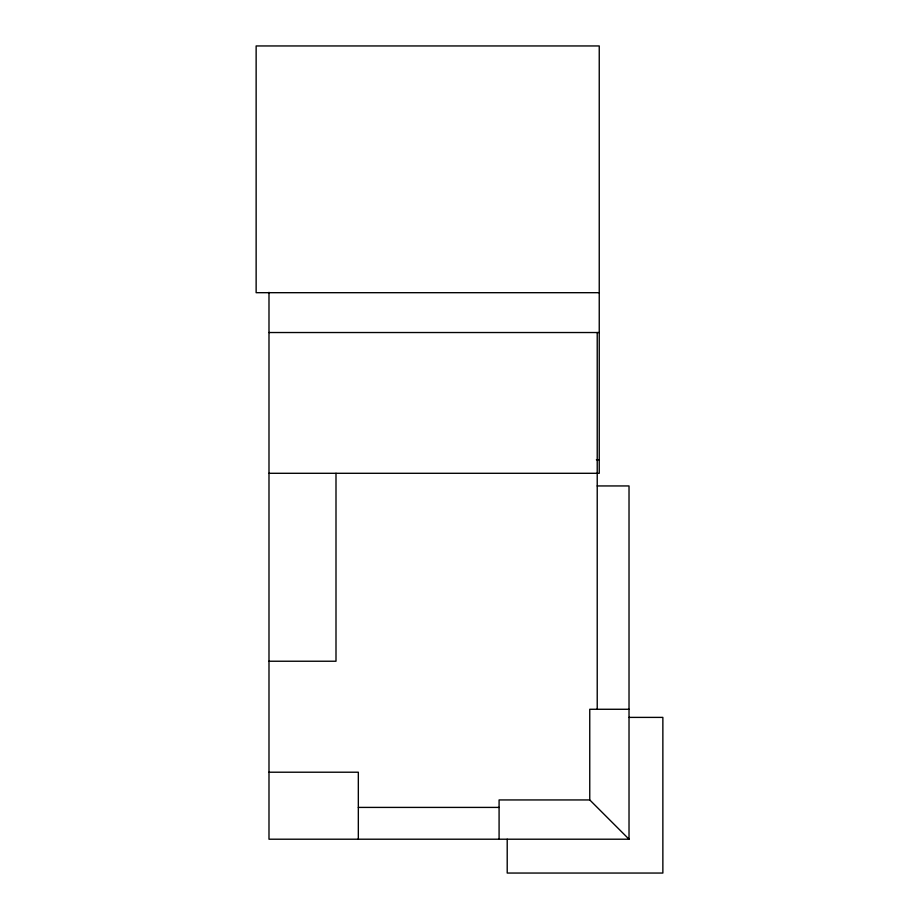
<?xml version="1.0" encoding="UTF-8"?>
<svg xmlns="http://www.w3.org/2000/svg" width="919" height="919" viewBox="0 0 919 919"><rect width="100%" height="100%" fill="white"/><g stroke="black" fill="none" stroke-linecap="round" stroke-linejoin="round"><path stroke-width="1.38" d="M599.245 292.69L256.137 292.69L256.137 45.95L599.245 45.95L599.245 473.296L268.991 473.296M268.991 332.529L599.245 332.529M596.374 459.764L599.245 459.764M597.224 485.944L629.021 485.944L629.021 839.208L268.991 839.208L268.991 292.334M268.991 661.232L335.998 661.232L335.998 473.296M629.021 709.273L589.757 709.273L589.757 799.944L629.021 839.208M629.021 717.394L662.863 717.394L662.863 873.05L507.208 873.05L507.208 839.208M268.991 772.213L358.33 772.213L358.33 839.208M589.757 799.944L499.086 799.944L499.086 839.208M358.33 807.41L499.086 807.41M597.224 332.529L597.224 709.273"/></g></svg>
